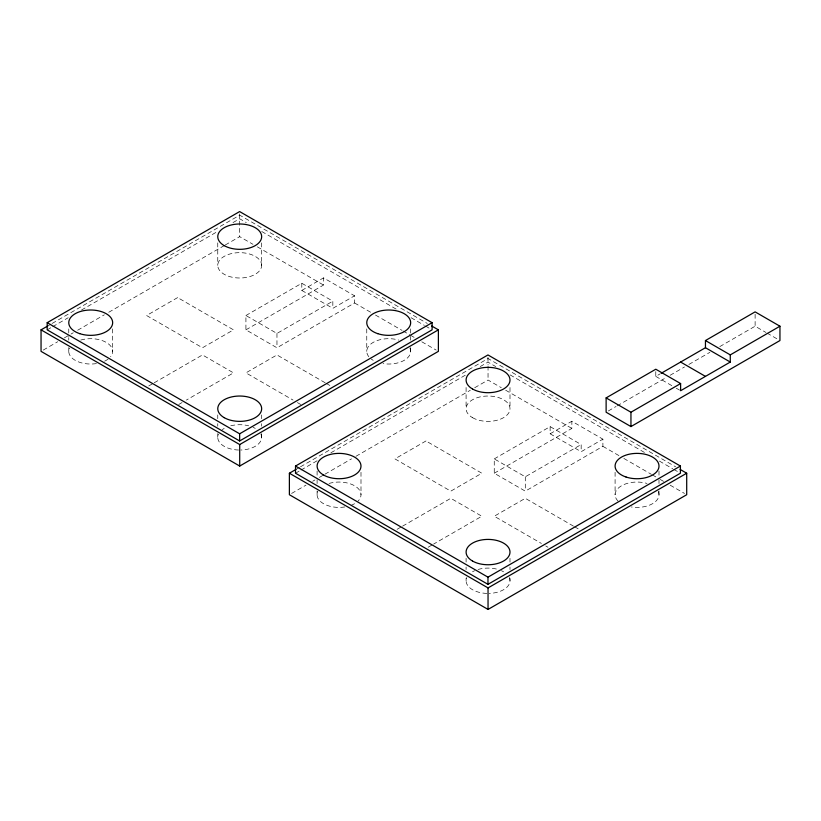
<?xml version="1.0" encoding="UTF-8"?>
<svg xmlns="http://www.w3.org/2000/svg" width="821" height="821" viewBox="0 0 821 821"><rect width="100%" height="100%" fill="white"/><g stroke="black" fill="none" stroke-linecap="round" stroke-linejoin="round"><path stroke-width="0.62" stroke-dasharray="4.11 3.08" d="M47.71 326.009L51.035 324.079M52.144 323.443L239.711 215.153L427.279 323.443M47.187 329.847L51.62 327.292M52.718 326.655L68.205 317.717M81.474 310.051L217.524 231.512M233 222.573L239.64 218.745L246.279 222.573M43.267 350.074L57.696 341.741M64.356 337.903L69.908 334.701M71.017 334.055L73.233 332.772M77.677 330.216L104.308 314.833M108.752 312.267L224.174 245.633M225.282 244.986L239.711 236.664L252.95 244.299M245.92 315.51L301.8 283.255L332.833 301.174L332.833 308.347L354.569 295.796L354.569 302.97L276.964 347.776L245.92 329.847L245.92 315.51L276.964 333.439L332.833 301.174M301.8 283.255L301.8 290.429L323.525 277.878L354.569 295.796M148.786 385.932L153.168 383.407M154.256 382.771L202.469 354.939L233.503 372.867L186.398 400.063M245.92 329.847L323.525 285.051L323.525 277.878M178.732 404.486L182.016 402.588M296.042 469.376L299.367 467.457M300.476 466.81L488.043 358.52L675.611 466.81M295.519 473.224L299.942 470.669M301.05 470.033L317.645 460.448M330.914 452.792L465.846 374.889M480.223 366.587L487.972 362.112L495.71 366.587M291.599 493.452L306.028 485.119M312.688 481.27L314.905 479.987M319.348 477.432L323.782 474.866M324.9 474.22L351.532 458.847M355.975 456.281L470.289 390.283M474.723 387.717L488.043 380.031L501.282 387.676M494.252 458.888L550.132 426.622L581.165 444.551L581.165 451.714L602.901 439.173L602.901 446.337L525.296 491.143L494.252 473.224L494.252 458.888L525.296 476.806L581.165 444.551M550.132 426.622L550.132 433.796L571.857 421.255L602.901 439.173M655.784 371.615L655.784 376.387L660.105 373.894M397.107 529.309L401.49 526.774M402.588 526.148L450.791 498.316L481.835 516.235L433.632 544.066M494.252 473.224L571.857 428.418L571.857 421.255M608.33 410.962L616.048 406.498M617.156 405.861L665.718 377.824M670.131 375.279L684.478 366.987M688.891 364.442L709.867 352.332M719.801 346.606L755.115 326.214L765.911 332.443M428.152 547.227L432.534 544.703M766.999 333.069L778.872 339.925M655.784 376.387L671.978 385.737M676.299 388.23L679.542 390.108M261.755 231.512L397.805 310.051M411.075 317.717L424.344 325.383M425.452 326.019L429.876 328.574M510.087 374.889L645.029 452.792M659.407 461.094L672.676 468.75M673.784 469.396L678.208 471.942M257.363 246.844L323.525 285.051M354.569 302.97L371.113 312.524M375.515 315.069L401.982 330.35M403.09 330.986L409.71 334.804M410.808 335.44L414.112 337.349M421.84 341.803L436.177 350.085M505.685 390.221L571.857 428.418M602.901 446.337L619.434 455.891M623.847 458.436L651.422 474.353M652.521 474.99L655.835 476.898M660.238 479.454L663.553 481.363M670.162 485.18L684.498 493.452M301.8 290.429L332.833 308.347M550.132 433.796L581.165 451.714M325.167 382.771L276.964 354.939L245.92 372.867L293.035 400.063M326.265 383.407L330.647 385.932M573.499 526.148L525.296 498.316L494.252 516.235L541.367 543.43M574.597 526.774L578.979 529.309M297.418 402.588L300.702 404.486M545.749 545.965L547.935 547.227M755.115 314.258L755.115 326.214M658.996 471.038L658.996 478.52M658.996 479.772L658.996 483.507M658.996 490.989L658.996 494.724M615.093 472.291L615.093 494.724M525.296 476.806L525.296 491.143M509.995 387.512L509.995 408.704M509.995 558.311L509.995 562.046M509.995 567.034L509.995 569.528M509.995 578.261L509.995 580.755M487.972 357.33L488.043 364.852M488.043 366.115L488.043 380.031M466.092 387.512L466.092 408.704M466.092 558.311L466.092 562.046M466.092 567.034L466.092 569.528M466.092 578.261L466.092 580.755M410.664 328.913L410.664 335.153M410.664 336.394L410.664 340.14M410.664 347.622L410.664 351.357M366.761 328.913L366.761 351.357M360.994 472.291L360.994 494.724M317.101 471.038L317.101 478.52M317.101 479.772L317.101 483.507M317.101 490.989L317.101 494.724M276.964 333.439L276.964 347.776M261.663 242.893L261.663 265.337A21.951 12.674 0 0 1 228.741 276.308A21.951 12.674 0 0 1 228.741 254.356A21.951 12.674 0 0 1 261.663 265.337M261.663 414.944L261.663 418.679M261.663 423.667L261.663 426.161M261.663 433.642L261.663 437.377M239.64 213.963L239.711 236.664M217.76 242.893L217.76 265.337M217.76 414.944L217.76 418.679M217.76 423.667L217.76 426.161M217.76 433.642L217.76 437.377M112.662 328.913L112.662 351.357M68.769 328.913L68.769 336.394M68.769 337.647L68.769 340.14M68.769 347.622L68.769 351.357M260.914 434.104A21.951 12.674 0 0 1 240.861 450.031M238.572 450.031A21.951 12.674 0 0 1 218.509 434.104M222.296 429.67A21.951 12.674 0 0 1 224.195 428.418M230.783 425.801A21.951 12.674 0 0 1 248.64 425.801M253.073 427.331A21.951 12.674 0 0 1 255.239 428.418M409.915 348.073A21.951 12.674 0 0 1 383.027 363.6M373.196 360.316A21.951 12.674 0 0 1 371.297 359.075M368.824 356.714A21.951 12.674 0 0 1 373.463 342.244A21.951 12.674 0 0 1 398.688 340.068M80.745 340.068A21.951 12.674 0 0 1 105.96 342.244A21.951 12.674 0 0 1 110.609 356.714M108.126 359.075A21.951 12.674 0 0 1 102.902 361.897M96.396 363.6A21.951 12.674 0 0 1 69.518 348.073M509.246 577.471A21.951 12.674 0 0 1 489.183 593.409M486.904 593.409A21.951 12.674 0 0 1 466.841 577.471M472.527 571.796A21.951 12.674 0 0 1 474.682 570.698M478.079 569.466A21.951 12.674 0 0 1 498.019 569.466M501.405 570.698A21.951 12.674 0 0 1 503.56 571.796M658.247 491.451A21.951 12.674 0 0 1 631.359 506.968M618.039 501.067A21.951 12.674 0 0 1 621.128 486.001A21.951 12.674 0 0 1 647.01 483.436M329.077 483.436A21.951 12.674 0 0 1 354.97 486.001A21.951 12.674 0 0 1 358.059 501.067M354.569 503.694A21.951 12.674 0 0 1 351.234 505.264M344.728 506.968A21.951 12.674 0 0 1 317.84 491.451M177.634 297.592L146.59 315.51L202.469 347.776L233.503 329.847L177.634 297.592M425.966 440.969L394.922 458.888L450.791 491.143L481.835 473.224L425.966 440.969M472.527 417.663A21.951 12.674 0 0 0 509.246 411.988A21.951 12.674 0 0 0 482.368 396.461A21.951 12.674 0 0 0 472.527 417.663"/><path stroke-width="1.23" d="M47.187 322.684L239.64 211.572L432.092 322.684L432.092 329.847L239.64 440.959L47.187 329.847L47.187 322.684L239.64 433.796L432.092 322.684M431.723 326.009L438.383 329.847L438.383 351.357L239.711 466.051L41.05 351.357L41.05 329.847L47.71 326.009M41.05 329.847L239.711 444.551L438.383 329.847M295.519 466.051L487.972 354.949L680.414 466.051L680.414 473.224L487.972 584.336L295.519 473.224L295.519 466.051L487.972 577.163L680.414 466.051M680.045 469.376L686.705 473.224L686.705 494.724L488.043 609.428L289.382 494.724L289.382 473.224L296.042 469.376M606.124 397.898L655.784 369.224L680.619 383.561L680.619 390.724L730.28 362.051L730.28 354.888L779.95 326.214L779.95 340.551L630.949 426.571L606.124 412.234L606.124 397.898L630.949 412.234L680.619 383.561M661.182 373.278L705.455 347.714L705.455 340.551L755.115 311.877L779.95 326.214M289.382 473.224L488.043 587.918L686.705 473.224M705.455 340.551L730.28 354.888M705.455 347.714L730.28 362.051M680.619 362.051L705.455 376.387M630.949 412.234L630.949 426.571M487.972 577.163L487.972 584.336M488.043 587.918L488.043 609.428M239.64 433.796L239.64 440.959M239.711 444.551L239.711 466.051M224.195 417.663A21.951 12.674 0 0 0 260.914 411.988A21.951 12.674 0 0 0 234.036 396.461A21.951 12.674 0 0 0 224.195 417.663M377.742 333.654A21.951 12.674 0 0 0 410.664 322.684A21.951 12.674 0 0 0 377.742 311.703A21.951 12.674 0 0 0 377.742 333.654M224.195 245.623A21.951 12.674 0 0 0 260.914 239.937A21.951 12.674 0 0 0 234.036 224.42A21.951 12.674 0 0 0 224.195 245.623M79.74 333.654A21.951 12.674 0 0 0 112.662 322.684A21.951 12.674 0 0 0 79.74 311.703A21.951 12.674 0 0 0 79.74 333.654M472.527 561.041A21.951 12.674 0 0 0 509.246 555.355A21.951 12.674 0 0 0 482.368 539.838A21.951 12.674 0 0 0 472.527 561.041M626.064 477.032A21.951 12.674 0 0 0 658.996 466.051A21.951 12.674 0 0 0 626.064 455.08A21.951 12.674 0 0 0 626.064 477.032M472.527 388.99A21.951 12.674 0 0 0 509.246 383.315A21.951 12.674 0 0 0 482.368 367.787A21.951 12.674 0 0 0 472.527 388.99M323.525 475.01A21.951 12.674 0 0 0 360.245 469.335A21.951 12.674 0 0 0 333.367 453.818A21.951 12.674 0 0 0 323.525 475.01"/></g></svg>
